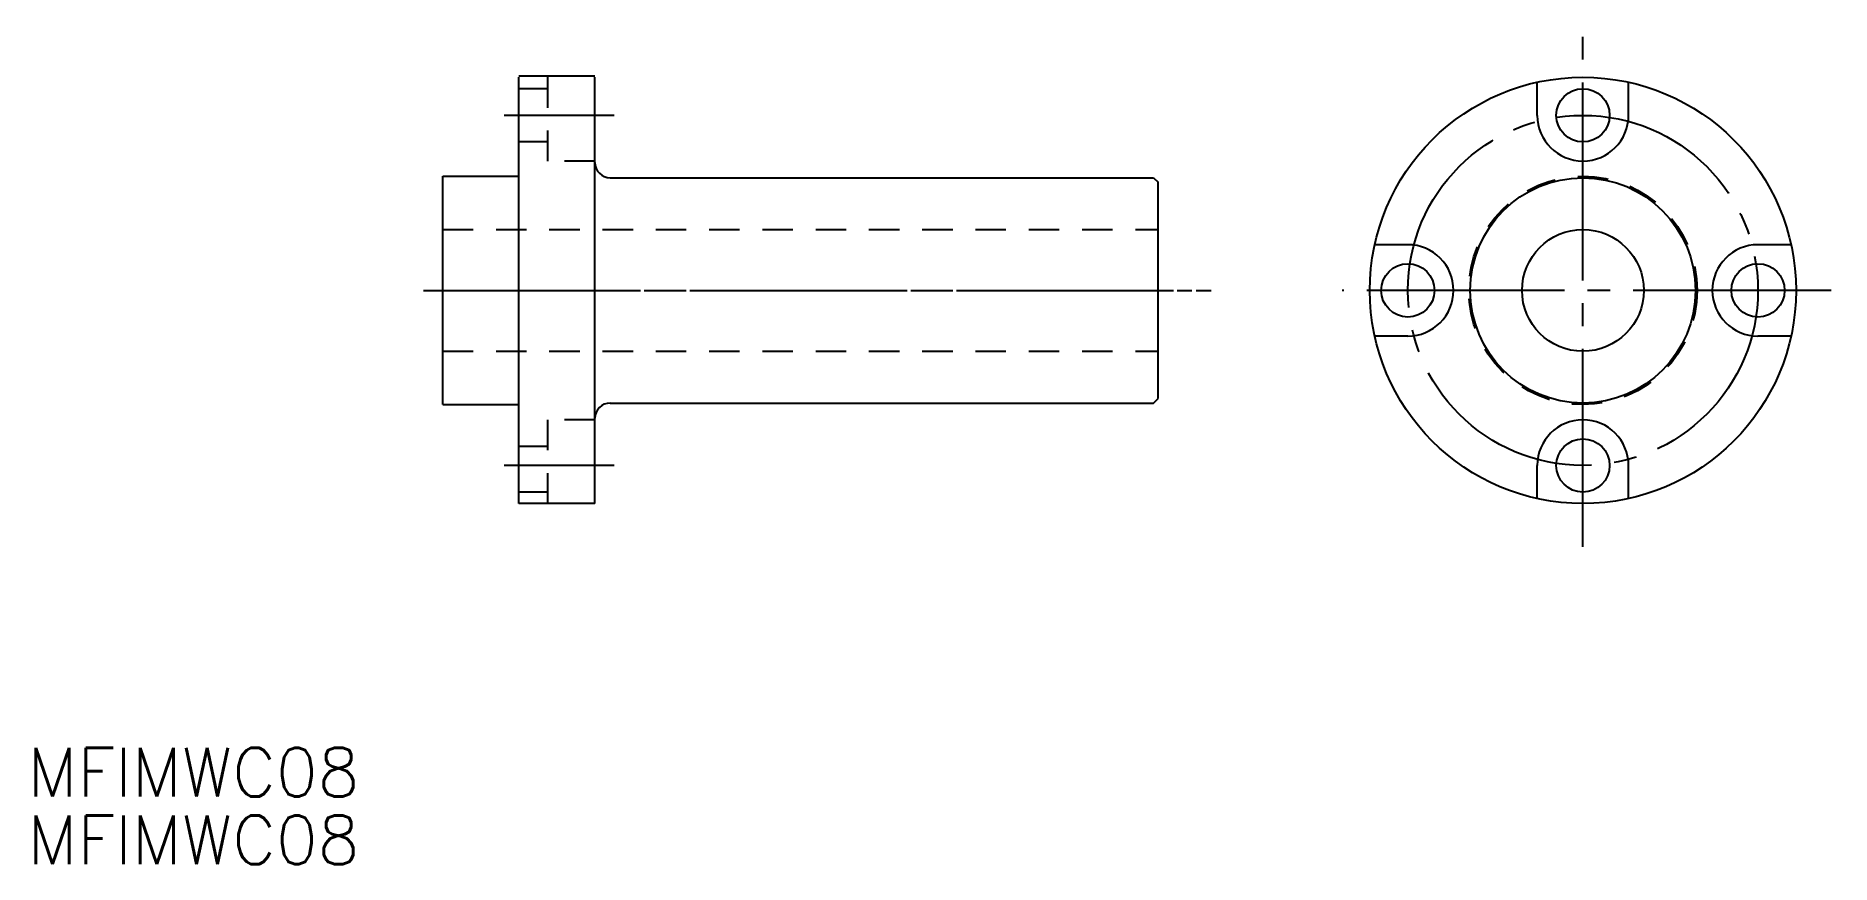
# Model space of a CAD drawing. Extents: x 80 to 198, y 139 to 193.
import ezdxf

# ---------------------------------------------------------------- set-up
doc = ezdxf.new("R2010")
doc.units = 0
doc.linetypes.add('CENTER', pattern=[17.5, 13, -1.5, 1.5, -1.5])
doc.linetypes.add('DASHED', pattern=[3.5, 2, -1.5])
doc.layers.get('0').update_dxf_attribs({"linetype": 'CONTINUOUS'})
doc.layers.add('CENTER', color=1, linetype='CENTER')
doc.styles.get("Standard").update_dxf_attribs({"font": 'txt.shx', "bigfont": '@extfont2.shx'})

msp = doc.modelspace()

# ---------------------------------------------------------------- linework, layer by layer
at = {"color": 7, "linetype": 'CONTINUOUS'}
for p, q in [((116.79, 190.46), (111.79, 190.46)), ((111.79, 162.39), (111.79, 190.39)), ((116.79, 162.39), (116.79, 190.39)), ((178.69, 187.89), (178.69, 190.03)), ((184.69, 187.89), (184.69, 190.03)), ((106.79, 183.89), (111.79, 183.89)), ((106.79, 168.89), (106.79, 183.89)), ((117.79, 183.79), (153.49, 183.79)), ((153.49, 183.79), (153.79, 183.49)), ((153.79, 169.29), (153.79, 183.49)), ((170.19, 179.39), (168.05, 179.39)), ((195.32, 179.39), (193.19, 179.39)), ((170.19, 173.39), (168.05, 173.39)), ((195.32, 173.39), (193.19, 173.39)), ((106.79, 168.89), (111.79, 168.89)), ((117.79, 168.99), (153.49, 168.99)), ((153.49, 168.99), (153.79, 169.29)), ((178.69, 162.76), (178.69, 164.89)), ((184.69, 162.76), (184.69, 164.89)), ((116.79, 162.39), (111.79, 162.39))]:
    msp.add_line(p, q, dxfattribs=at)
at = {"color": 3, "linetype": 'DASHED'}
for p, q in [((113.69, 184.89), (113.69, 190.39)), ((113.69, 189.64), (111.79, 189.64)), ((113.69, 186.14), (111.79, 186.14)), ((116.79, 184.89), (113.69, 184.89)), ((106.79, 180.39), (153.79, 180.39)), ((106.79, 172.39), (153.79, 172.39)), ((116.79, 167.89), (113.69, 167.89)), ((113.69, 162.39), (113.69, 167.89)), ((113.69, 166.14), (111.79, 166.14)), ((113.69, 163.14), (111.79, 163.14))]:
    msp.add_line(p, q, dxfattribs=at)
at = {"color": 7, "linetype": 'CONTINUOUS'}
for centre, radius in [((181.69, 176.39), 14), ((181.69, 187.89), 1.75), ((181.69, 176.39), 7.4), ((181.69, 176.39), 4), ((170.19, 176.39), 1.75), ((193.19, 176.39), 1.75), ((181.69, 164.89), 1.75)]:
    msp.add_circle(centre, radius, dxfattribs=at)
at = {"color": 3, "linetype": 'DASHED'}
msp.add_circle((181.69, 176.39), 7.5, dxfattribs=at)
at = {"color": 7, "linetype": 'CONTINUOUS'}
for centre, radius, start, end in [((181.69, 187.89), 3, 180, 0), ((117.79, 184.79), 1, 180, 270), ((170.19, 176.39), 3, 270, 90), ((193.19, 176.39), 3, 90, 270), ((117.79, 167.99), 1, 90, 180), ((181.69, 164.89), 3, 0, 180)]:
    msp.add_arc(centre, radius, start, end, dxfattribs=at)
at = {"layer": 'CENTER', "color": 1, "linetype": 'CENTER'}
for p, q in [((181.69, 159.55), (181.69, 193.11)), ((118.04, 187.89), (110.82, 187.89)), ((105.53, 176.39), (156, 176.39)), ((106.79, 176.39), (157.26, 176.39)), ((197.99, 176.39), (165.88, 176.39)), ((118.04, 164.89), (110.82, 164.89))]:
    msp.add_line(p, q, dxfattribs=at)
msp.add_circle((181.69, 176.39), 11.5, dxfattribs=at)

# ---------------------------------------------------------------- texts
at = {"color": 7, "linetype": 'CONTINUOUS'}
for p in [(79.51, 143.14), (79.51, 138.7)]:
    msp.add_text('MFIMWC08', height=3.2, dxfattribs=at).set_placement(p)

doc.saveas('drawing.dxf')
